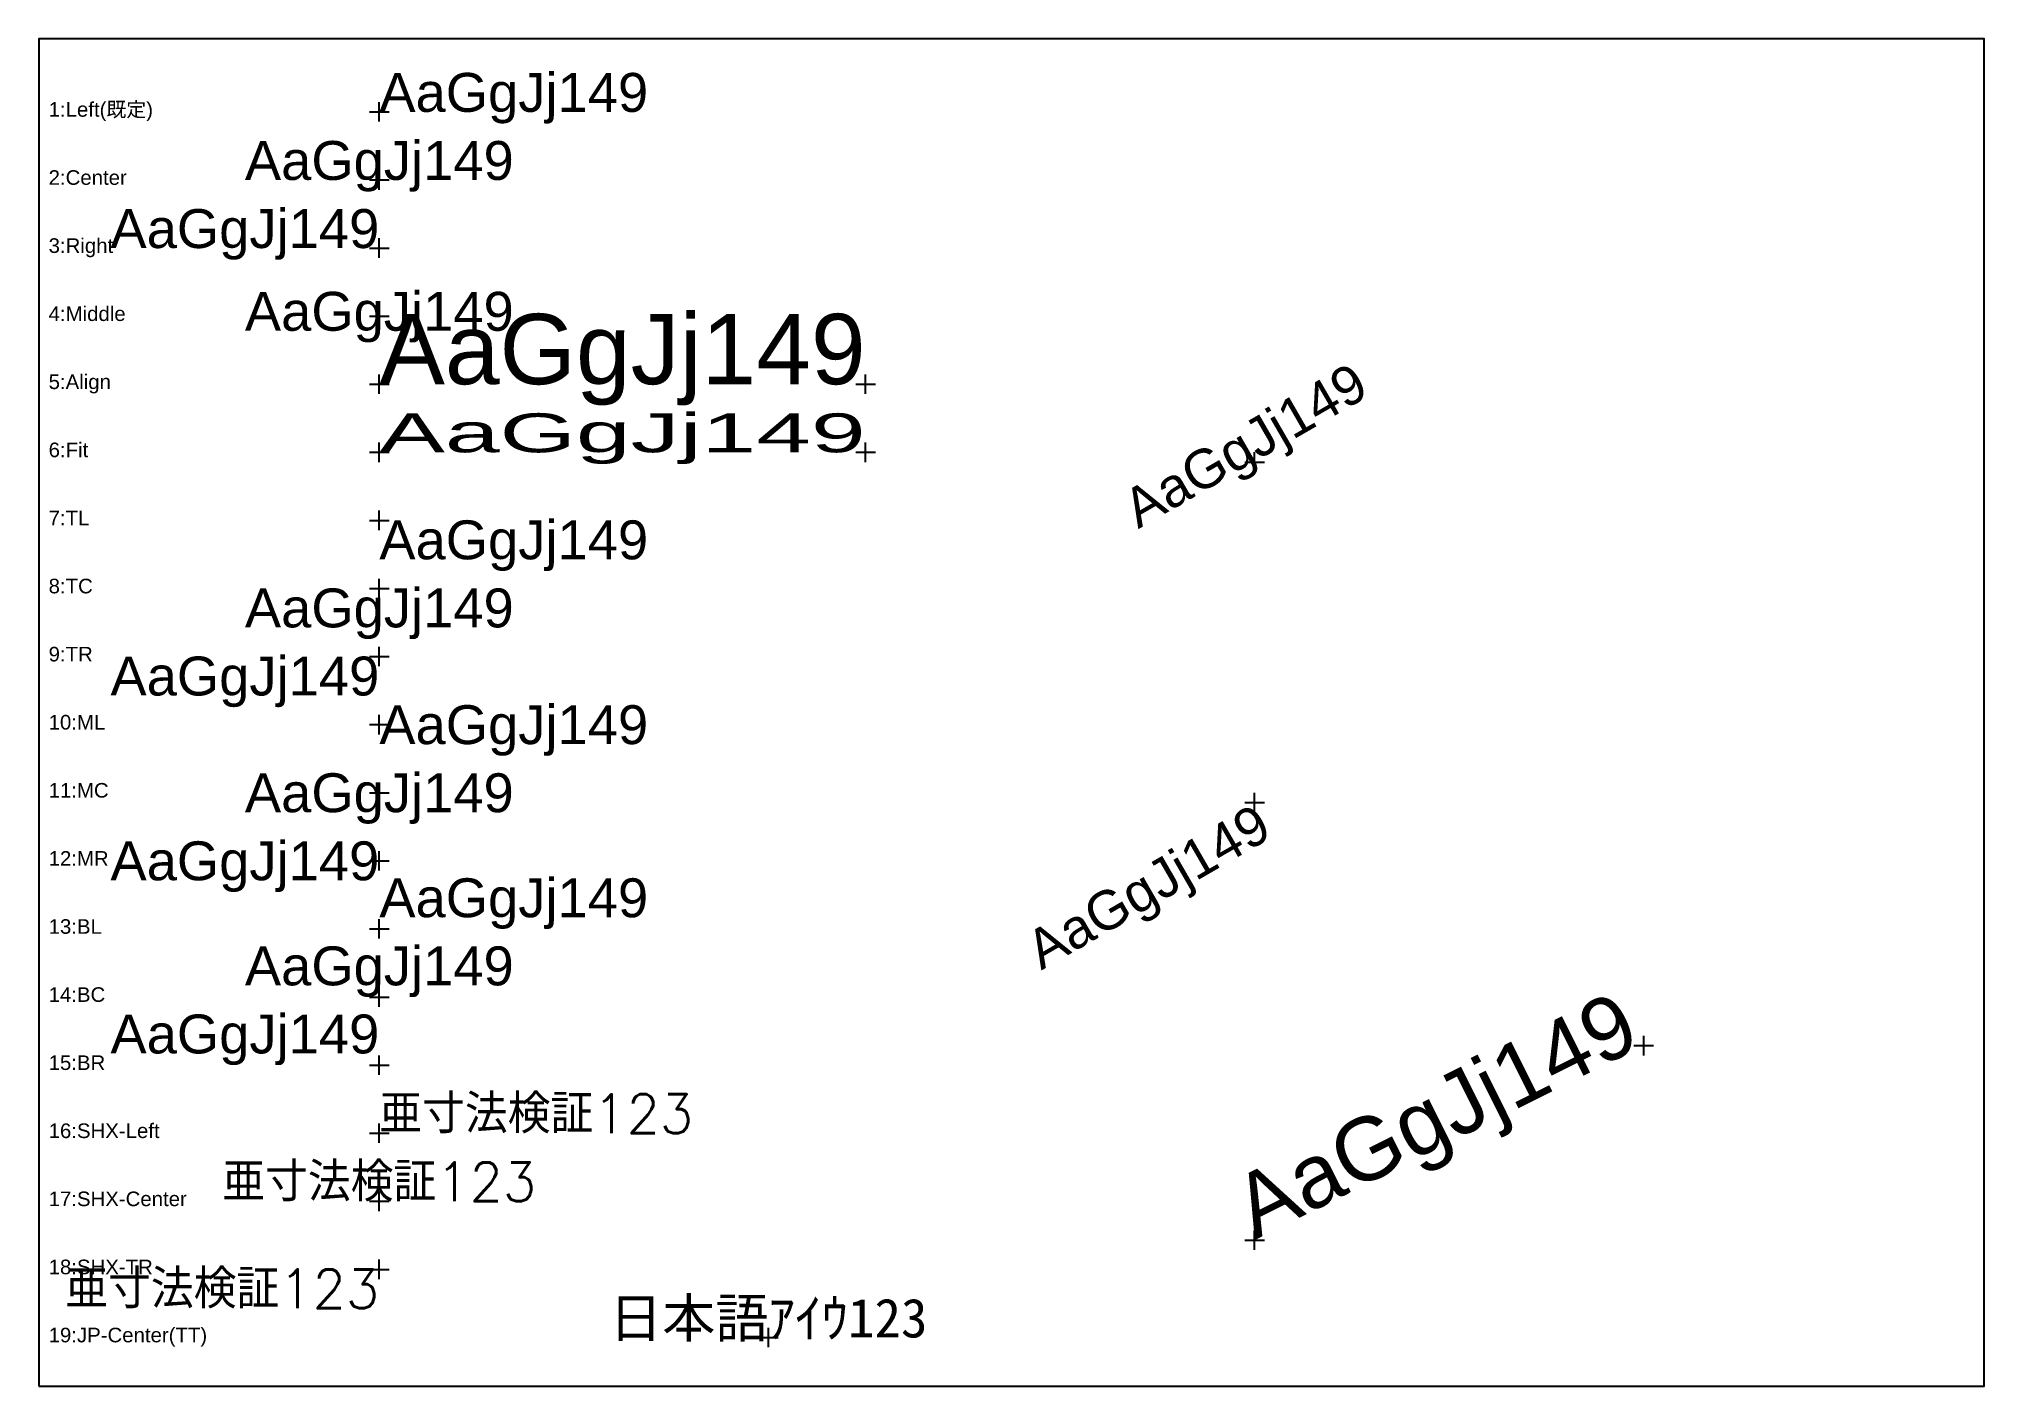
# Model space of a CAD drawing. Header units: millimetres. Extents: x 10 to 410, y 10 to 287.
import ezdxf
from ezdxf.enums import TextEntityAlignment as Align

# ---------------------------------------------------------------- set-up
doc = ezdxf.new("R2010")
doc.units = ezdxf.units.MM
doc.styles.add('arial_tt', font='arial.ttf')
doc.styles.add('msgothic_tt', font='msgothic.ttc')
doc.styles.get("Standard").update_dxf_attribs({"font": 'arial.ttf'})
doc.styles.add('txt_ext2', font='txt.shx', dxfattribs={"bigfont": 'extfont2.shx'})

msp = doc.modelspace()

# ---------------------------------------------------------------- linework, layer by layer
at = {"color": 1}
for p, q in [((78, 272), (82, 272)), ((80, 270), (80, 274)), ((80, 256), (80, 260)), ((78, 258), (82, 258)), ((78, 244), (82, 244)), ((80, 242), (80, 246)), ((80, 228), (80, 232)), ((78, 230), (82, 230)), ((78, 216), (82, 216)), ((80, 214), (80, 218)), ((178, 216), (182, 216)), ((180, 214), (180, 218)), ((80, 200), (80, 204)), ((180, 200), (180, 204)), ((78, 202), (82, 202)), ((178, 202), (182, 202)), ((258, 200), (262, 200)), ((260, 198), (260, 202)), ((78, 188), (82, 188)), ((80, 186), (80, 190)), ((80, 172), (80, 176)), ((78, 174), (82, 174)), ((78, 160), (82, 160)), ((80, 158), (80, 162)), ((80, 144), (80, 148)), ((78, 146), (82, 146)), ((78, 132), (82, 132)), ((80, 130), (80, 134)), ((260, 128), (260, 132)), ((258, 130), (262, 130)), ((80, 116), (80, 120)), ((78, 118), (82, 118)), ((78, 104), (82, 104)), ((80, 102), (80, 106)), ((80, 88), (80, 92)), ((78, 90), (82, 90)), ((338, 80), (342, 80)), ((340, 78), (340, 82)), ((78, 76), (82, 76)), ((80, 74), (80, 78)), ((80, 60), (80, 64)), ((78, 62), (82, 62)), ((78, 48), (82, 48)), ((80, 46), (80, 50)), ((258, 40), (262, 40)), ((260, 38), (260, 42)), ((80, 32), (80, 36)), ((78, 34), (82, 34)), ((158, 20), (162, 20)), ((160, 18), (160, 22))]:
    msp.add_line(p, q, dxfattribs=at)
at = {"color": 7}
msp.add_lwpolyline([(10, 10), (410, 10), (410, 287), (10, 287)], close=True, dxfattribs=at)

# ---------------------------------------------------------------- texts
for s, style, p in [('AaGgJj149', 'arial_tt', (80, 272)), ('亜寸法検証123', 'txt_ext2', (80, 62))]:
    msp.add_text(s, height=8, dxfattribs=dict(style=style)).set_placement(p)
at = {"color": 3}
for s, p in [('1:Left(既定)', (12, 271)), ('2:Center', (12, 257)), ('3:Right', (12, 243)), ('4:Middle', (12, 229)), ('5:Align', (12, 215)), ('6:Fit', (12, 201)), ('7:TL', (12, 187)), ('8:TC', (12, 173)), ('9:TR', (12, 159)), ('10:ML', (12, 145)), ('11:MC', (12, 131)), ('12:MR', (12, 117)), ('13:BL', (12, 103)), ('14:BC', (12, 89)), ('15:BR', (12, 75)), ('16:SHX-Left', (12, 61)), ('17:SHX-Center', (12, 47)), ('18:SHX-TR', (12, 33)), ('19:JP-Center(TT)', (12, 19))]:
    msp.add_text(s, height=3, dxfattribs=at).set_placement(p)
for s, style, p in [('AaGgJj149', 'arial_tt', (80, 258)), ('亜寸法検証123', 'txt_ext2', (80, 48)), ('日本語ｱｲｳ123', 'msgothic_tt', (160, 20))]:
    msp.add_text(s, height=8, dxfattribs=dict(style=style)).set_placement(p, align=Align.CENTER)
at = {"style": 'arial_tt'}
msp.add_text('AaGgJj149', height=8, dxfattribs=at).set_placement((80, 244), align=Align.RIGHT)
msp.add_text('AaGgJj149', height=8, dxfattribs=at).set_placement((80, 230), align=Align.MIDDLE)
msp.add_text('AaGgJj149', height=14.468, dxfattribs=at).set_placement((80, 216), (180, 216), align=Align.ALIGNED)
msp.add_text('AaGgJj149', height=8, rotation=30, dxfattribs=at).set_placement((260, 200), align=Align.CENTER)
at = {"style": 'arial_tt', "width": 1.808448}
msp.add_text('AaGgJj149', height=8, dxfattribs=at).set_placement((80, 202), (180, 202), align=Align.FIT)
at = {"style": 'arial_tt'}
msp.add_text('AaGgJj149', height=8, dxfattribs=at).set_placement((80, 188), align=Align.TOP_LEFT)
msp.add_text('AaGgJj149', height=8, dxfattribs=at).set_placement((80, 174), align=Align.TOP_CENTER)
for s, style, p in [('AaGgJj149', 'arial_tt', (80, 160)), ('亜寸法検証123', 'txt_ext2', (80, 34))]:
    msp.add_text(s, height=8, dxfattribs=dict(style=style)).set_placement(p, align=Align.TOP_RIGHT)
msp.add_text('AaGgJj149', height=8, dxfattribs=at).set_placement((80, 146), align=Align.MIDDLE_LEFT)
msp.add_text('AaGgJj149', height=8, dxfattribs=at).set_placement((80, 132), align=Align.MIDDLE_CENTER)
msp.add_text('AaGgJj149', height=8, rotation=30, dxfattribs=at).set_placement((260, 130), align=Align.TOP_RIGHT)
msp.add_text('AaGgJj149', height=8, dxfattribs=at).set_placement((80, 118), align=Align.MIDDLE_RIGHT)
msp.add_text('AaGgJj149', height=8, dxfattribs=at).set_placement((80, 104), align=Align.BOTTOM_LEFT)
msp.add_text('AaGgJj149', height=8, dxfattribs=at).set_placement((80, 90), align=Align.BOTTOM_CENTER)
msp.add_text('AaGgJj149', height=12.94, rotation=26.5651, dxfattribs=at).set_placement((260, 40), (340, 80), align=Align.ALIGNED)
msp.add_text('AaGgJj149', height=8, dxfattribs=at).set_placement((80, 76), align=Align.BOTTOM_RIGHT)

doc.saveas('drawing.dxf')
